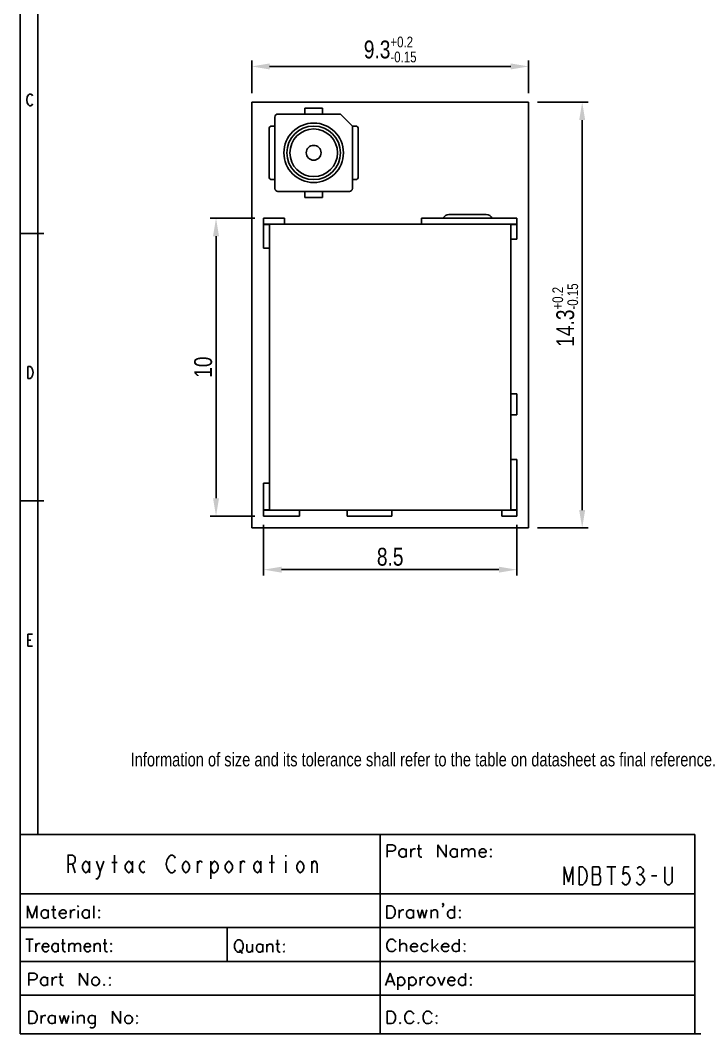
# Model space of a CAD drawing. Header units: millimetres. Extents: x 0 to 189, y 4 to 276.
# Drawn here: x 0 to 113.3, y 3.7 to 173.8 of the extents above; entities that cross this region are included whole.
import ezdxf

# ---------------------------------------------------------------- set-up
doc = ezdxf.new("R2010")
doc.units = ezdxf.units.MM
doc.header["$LTSCALE"] = 19.36
doc.header["$PDMODE"] = 3
doc.header["$PDSIZE"] = 8
doc.layers.get('0').update_dxf_attribs({"linetype": 'CONTINUOUS'})
doc.layers.get('Defpoints').update_dxf_attribs({"linetype": 'CONTINUOUS'})
doc.layers.add('02___PRT_ALL_AXES', color=7, linetype='CONTINUOUS')
doc.styles.get("Standard").update_dxf_attribs({"font": 'txt', "width": 0.8})
doc.dimstyles.new('DIMSTYLE_1', dxfattribs={"dimtxt": 3, "dimasz": 3, "dimexe": 1, "dimexo": 1.5, "dimgap": 0.75, "dimtad": 1, "dimlfac": 0.2, "dimdsep": 46, "dimtxsty": 'Standard', "dimblk": '_FILLED', "dimcen": 0.09, "dimazin": 2, "dimtol": 1, "dimtp": 0.2, "dimtm": 0.15, "dimtfac": 0.6, "dimtofl": 0, "dimtmove": 0, "dimatfit": 3, "dimldrblk": '_FILLED', "dimfxl": 0, "dimtolj": 1, "dimarcsym": 0})
doc.dimstyles.new('DIMSTYLE_2', dxfattribs={"dimtxt": 3, "dimasz": 3, "dimexe": 1, "dimexo": 1.5, "dimgap": 0.65, "dimtad": 1, "dimlfac": 0.2, "dimdsep": 46, "dimtxsty": 'Standard', "dimblk": '_FILLED', "dimcen": 0.09, "dimazin": 2, "dimtp": 0.2, "dimtm": 0.15, "dimtfac": 0.6, "dimtofl": 0, "dimtmove": 0, "dimatfit": 3, "dimldrblk": '_FILLED', "dimfxl": 0, "dimtolj": 1, "dimarcsym": 0})

# ---------------------------------------------------------------- blocks, each defined once
blk = doc.blocks.new('_FILLED')
at = {"color": 0, "linetype": 'ByBlock'}
blk.add_solid([(0, 0), (-1, 0.167), (-1, -0.167)], dxfattribs=at)
blk = doc.blocks.new('*D17')
at = {"color": 0, "lineweight": -2}
for p, q in [((40.88, 89.08), (40.88, 80.58)), ((83.38, 89.08), (83.38, 80.58)), ((43.88, 81.58), (80.38, 81.58))]:
    blk.add_line(p, q, dxfattribs=at)
at = {"layer": 'Defpoints', "color": 0}
for p in [(40.88, 90.58), (83.38, 90.58), (83.38, 81.58)]:
    blk.add_point(p, dxfattribs=at)
at = {"color": 0, "lineweight": -2, "xscale": 3, "yscale": 3, "zscale": 3, "rotation": 180}
blk.add_blockref('_FILLED', (40.88, 81.58), dxfattribs=at)
at = {"color": 0, "lineweight": -2, "xscale": 3, "yscale": 3, "zscale": 3}
blk.add_blockref('_FILLED', (83.38, 81.58), dxfattribs=at)
at = {"color": 0, "insert": (62.13, 83.73), "char_height": 3, "attachment_point": 5}
blk.add_mtext('\\A1;8.5', dxfattribs=at)
blk = doc.blocks.new('*D18')
at = {"color": 0, "lineweight": -2}
for p, q in [((86.88, 160.08), (95.38, 160.08)), ((94.38, 157.08), (94.38, 91.58)), ((86.88, 88.58), (95.38, 88.58))]:
    blk.add_line(p, q, dxfattribs=at)
at = {"layer": 'Defpoints', "color": 0}
for p in [(85.38, 160.08), (85.38, 88.58), (94.38, 88.58)]:
    blk.add_point(p, dxfattribs=at)
at = {"color": 0, "lineweight": -2, "xscale": 3, "yscale": 3, "zscale": 3}
for p, rotation in [((94.38, 160.08), 90), ((94.38, 88.58), 270)]:
    blk.add_blockref('_FILLED', p, dxfattribs=dict(at, rotation=rotation))
at = {"color": 0, "insert": (91.53, 124.33), "char_height": 3, "attachment_point": 5, "rotation": 90}
blk.add_mtext('\\A1;14.3{\\H1.800000;\\S+0.2^ -0.15;}', dxfattribs=at)
blk = doc.blocks.new('*D19')
at = {"color": 0, "lineweight": -2}
for p, q in [((39.38, 140.58), (31.88, 140.58)), ((32.88, 93.58), (32.88, 137.58)), ((39.38, 90.58), (31.88, 90.58))]:
    blk.add_line(p, q, dxfattribs=at)
at = {"layer": 'Defpoints', "color": 0}
for p in [(32.88, 140.58), (40.88, 140.58), (40.88, 90.58)]:
    blk.add_point(p, dxfattribs=at)
at = {"color": 0, "lineweight": -2, "xscale": 3, "yscale": 3, "zscale": 3}
for p, rotation in [((32.88, 140.58), 90), ((32.88, 90.58), 270)]:
    blk.add_blockref('_FILLED', p, dxfattribs=dict(at, rotation=rotation))
at = {"color": 0, "insert": (30.73, 115.58), "char_height": 3, "attachment_point": 5, "rotation": 90}
blk.add_mtext('\\A1;10', dxfattribs=at)
blk = doc.blocks.new('*D20')
at = {"color": 0, "lineweight": -2}
for p, q in [((38.88, 161.58), (38.88, 167.08)), ((85.38, 161.58), (85.38, 167.08)), ((41.88, 166.08), (82.38, 166.08))]:
    blk.add_line(p, q, dxfattribs=at)
at = {"layer": 'Defpoints', "color": 0}
for p in [(85.38, 166.08), (38.88, 160.08), (85.38, 160.08)]:
    blk.add_point(p, dxfattribs=at)
at = {"color": 0, "lineweight": -2, "xscale": 3, "yscale": 3, "zscale": 3, "rotation": 180}
blk.add_blockref('_FILLED', (38.88, 166.08), dxfattribs=at)
at = {"color": 0, "lineweight": -2, "xscale": 3, "yscale": 3, "zscale": 3}
blk.add_blockref('_FILLED', (85.38, 166.08), dxfattribs=at)
at = {"color": 0, "insert": (62.13, 168.93), "char_height": 3, "attachment_point": 5}
blk.add_mtext('\\A1;9.3{\\H1.800000;\\S+0.2^ -0.15;}', dxfattribs=at)

msp = doc.modelspace()

# ---------------------------------------------------------------- linework, layer by layer
at = {"color": 7, "linetype": 'Continuous'}
for p, q in [((0, 275.551), (0, 3.653)), ((2.977, 272.574), (2.977, 37.144)), ((38.881, 160.079), (38.881, 88.579)), ((85.381, 160.079), (38.881, 160.079)), ((85.381, 88.579), (85.381, 160.079)), ((47.781, 158.079), (47.781, 159.079)), ((50.781, 159.079), (47.781, 159.079)), ((50.781, 158.079), (50.781, 159.079)), ((42.781, 157.579), (42.781, 145.579)), ((53.781, 158.079), (43.281, 158.079)), ((55.781, 156.079), (53.781, 158.079)), ((41.781, 155.579), (41.781, 147.579)), ((42.281, 156.079), (42.781, 156.079)), ((55.781, 145.579), (55.781, 156.079)), ((55.781, 156.079), (56.281, 156.079)), ((56.781, 155.579), (56.781, 147.579)), ((42.281, 147.079), (42.781, 147.079)), ((55.781, 147.079), (56.281, 147.079)), ((43.281, 145.079), (55.281, 145.079)), ((47.781, 145.079), (47.781, 144.079)), ((50.781, 145.079), (50.781, 144.079)), ((50.781, 144.079), (47.781, 144.079)), ((40.881, 139.579), (40.881, 140.579)), ((40.881, 140.579), (44.381, 140.579)), ((40.881, 139.579), (83.381, 139.579)), ((41.881, 91.579), (41.881, 139.579)), ((44.381, 140.579), (44.381, 139.579)), ((67.381, 139.579), (67.381, 140.579)), ((67.381, 140.579), (83.381, 140.579)), ((78.256, 141.204), (72.006, 141.204)), ((82.381, 91.579), (82.381, 139.579)), ((83.381, 140.579), (83.381, 139.579)), ((3.977, 138.012), (0, 138.012)), ((40.881, 135.579), (40.881, 139.529)), ((40.881, 139.529), (41.881, 139.529)), ((82.381, 139.529), (83.381, 139.529)), ((83.381, 139.529), (83.381, 137.079)), ((83.381, 137.079), (82.381, 137.079)), ((41.881, 135.579), (40.881, 135.579)), ((82.381, 111.079), (83.381, 111.079)), ((83.381, 111.079), (83.381, 107.579)), ((83.381, 107.579), (82.381, 107.579)), ((82.381, 100.079), (83.381, 100.079)), ((83.381, 100.079), (83.381, 91.629)), ((40.881, 96.079), (41.881, 96.079)), ((40.881, 91.629), (40.881, 96.079)), ((3.977, 93.158), (0, 93.158)), ((41.881, 91.629), (40.881, 91.629)), ((40.881, 91.579), (83.381, 91.579)), ((40.881, 90.579), (40.881, 91.579)), ((46.881, 90.579), (40.881, 90.579)), ((46.881, 91.579), (46.881, 90.579)), ((54.881, 90.579), (54.881, 91.579)), ((62.381, 90.579), (54.881, 90.579)), ((62.381, 91.579), (62.381, 90.579)), ((80.881, 90.579), (80.881, 91.579)), ((83.381, 90.579), (80.881, 90.579)), ((83.381, 91.629), (82.381, 91.629)), ((83.381, 91.579), (83.381, 90.579)), ((38.881, 88.579), (85.381, 88.579)), ((1.279, 69.737), (1.774, 69.737)), ((113.282, 37.133), (0.002, 37.133)), ((0.002, 3.653), (0.002, 37.133)), ((60.462, 3.653), (60.462, 37.133)), ((113.282, 3.653), (113.282, 37.133)), ((61.633, 35.388), (62.523, 35.388)), ((61.633, 35.388), (61.633, 33.311)), ((62.523, 34.298), (61.633, 34.298)), ((62.523, 35.388), (62.819, 35.288)), ((62.819, 34.398), (62.523, 34.298)), ((62.819, 35.288), (62.916, 35.189)), ((62.916, 34.497), (62.819, 34.398)), ((62.916, 35.189), (63.016, 34.992)), ((63.016, 34.694), (62.916, 34.497)), ((63.016, 34.992), (63.016, 34.694)), ((63.707, 34.398), (63.61, 34.102)), ((63.61, 34.102), (63.61, 33.903)), ((63.906, 34.597), (63.707, 34.398)), ((64.102, 34.694), (63.906, 34.597)), ((64.401, 34.694), (64.102, 34.694)), ((64.597, 34.597), (64.401, 34.694)), ((64.796, 34.398), (64.597, 34.597)), ((64.796, 34.694), (64.796, 33.311)), ((65.587, 34.694), (65.587, 33.311)), ((65.587, 34.102), (65.684, 34.398)), ((65.684, 34.398), (65.883, 34.597)), ((65.883, 34.597), (66.079, 34.694)), ((66.079, 34.694), (66.375, 34.694)), ((66.673, 34.694), (67.365, 34.694)), ((66.969, 35.388), (66.969, 33.707)), ((70.132, 35.388), (71.515, 33.311)), ((70.132, 35.388), (70.132, 33.311)), ((71.515, 33.311), (71.515, 35.388)), ((72.305, 34.398), (72.206, 34.102)), ((72.206, 34.102), (72.206, 33.903)), ((72.502, 34.597), (72.305, 34.398)), ((72.701, 34.694), (72.502, 34.597)), ((72.997, 34.694), (72.701, 34.694)), ((73.196, 34.597), (72.997, 34.694)), ((73.392, 34.398), (73.196, 34.597)), ((73.392, 34.694), (73.392, 33.311)), ((74.183, 34.694), (74.183, 33.311)), ((74.183, 34.298), (74.479, 34.597)), ((74.479, 34.597), (74.678, 34.694)), ((74.678, 34.694), (74.974, 34.694)), ((74.974, 34.694), (75.17, 34.597)), ((75.17, 34.597), (75.269, 34.298)), ((75.269, 34.298), (75.565, 34.597)), ((75.269, 34.298), (75.269, 33.311)), ((75.565, 34.597), (75.764, 34.694)), ((75.764, 34.694), (76.06, 34.694)), ((76.06, 34.694), (76.259, 34.597)), ((76.259, 34.597), (76.356, 34.298)), ((76.356, 34.298), (76.356, 33.311)), ((77.147, 34.398), (77.05, 34.102)), ((77.05, 34.102), (78.233, 34.102)), ((77.05, 34.102), (77.05, 33.903)), ((77.346, 34.597), (77.147, 34.398)), ((77.542, 34.694), (77.346, 34.597)), ((77.838, 34.694), (77.542, 34.694)), ((78.037, 34.597), (77.838, 34.694)), ((78.136, 34.497), (78.037, 34.597)), ((78.233, 34.298), (78.136, 34.497)), ((78.233, 34.102), (78.233, 34.298)), ((79.024, 34.694), (78.927, 34.597)), ((78.927, 34.597), (79.024, 34.497)), ((79.124, 34.597), (79.024, 34.694)), ((79.024, 34.497), (79.124, 34.597)), ((11.632, 32.648), (11.632, 30.648)), ((13.432, 30.898), (14.032, 32.648)), ((15.382, 32.398), (16.282, 32.398)), ((15.832, 30.648), (15.832, 33.648)), ((18.832, 32.648), (18.832, 30.648)), ((29.782, 30.648), (29.782, 32.648)), ((32.032, 32.648), (32.032, 29.648)), ((36.982, 30.648), (36.982, 32.648)), ((40.432, 32.648), (40.432, 30.648)), ((41.782, 32.398), (42.682, 32.398)), ((42.232, 30.648), (42.232, 33.648)), ((44.632, 33.648), (44.632, 33.398)), ((44.632, 32.648), (44.632, 30.648)), ((48.982, 30.648), (48.982, 32.648)), ((63.61, 33.903), (63.707, 33.607)), ((63.707, 33.607), (63.906, 33.411)), ((63.906, 33.411), (64.102, 33.311)), ((64.102, 33.311), (64.401, 33.311)), ((64.401, 33.311), (64.597, 33.411)), ((64.597, 33.411), (64.796, 33.607)), ((66.969, 33.707), (67.069, 33.411)), ((67.069, 33.411), (67.265, 33.311)), ((67.265, 33.311), (67.464, 33.311)), ((72.206, 33.903), (72.305, 33.607)), ((72.305, 33.607), (72.502, 33.411)), ((72.502, 33.411), (72.701, 33.311)), ((72.701, 33.311), (72.997, 33.311)), ((72.997, 33.311), (73.196, 33.411)), ((73.196, 33.411), (73.392, 33.607)), ((77.05, 33.903), (77.147, 33.607)), ((77.147, 33.607), (77.346, 33.411)), ((77.346, 33.411), (77.542, 33.311)), ((77.542, 33.311), (77.838, 33.311)), ((77.838, 33.311), (78.037, 33.411)), ((78.037, 33.411), (78.233, 33.607)), ((79.024, 33.508), (78.927, 33.411)), ((78.927, 33.411), (79.024, 33.311)), ((79.124, 33.411), (79.024, 33.508)), ((79.024, 33.311), (79.124, 33.411)), ((8.782, 32.148), (9.232, 30.648)), ((98.532, 31.663), (100.032, 31.663)), ((99.282, 31.663), (99.282, 28.663)), ((96.132, 30.413), (97.182, 30.413)), ((103.932, 30.413), (104.232, 30.413)), ((106.032, 30.163), (106.932, 30.163)), ((113.282, 27.163), (0.002, 27.163)), ((70.875, 25.439), (70.971, 25.538)), ((70.971, 25.538), (71.071, 25.439)), ((1.209, 25.147), (2.001, 23.066)), ((1.209, 25.147), (1.209, 23.066)), ((2.001, 23.066), (2.793, 25.147)), ((2.793, 25.147), (2.793, 23.066)), ((3.585, 24.153), (3.485, 23.858)), ((3.485, 23.858), (3.485, 23.663)), ((3.78, 24.354), (3.585, 24.153)), ((3.981, 24.455), (3.78, 24.354)), ((4.277, 24.455), (3.981, 24.455)), ((4.472, 24.354), (4.277, 24.455)), ((4.673, 24.153), (4.472, 24.354)), ((4.673, 24.455), (4.673, 23.066)), ((5.264, 24.455), (5.955, 24.455)), ((5.559, 25.147), (5.559, 23.462)), ((6.647, 24.153), (6.546, 23.858)), ((6.546, 23.858), (7.734, 23.858)), ((6.546, 23.858), (6.546, 23.663)), ((6.842, 24.354), (6.647, 24.153)), ((7.043, 24.455), (6.842, 24.354)), ((7.338, 24.455), (7.043, 24.455)), ((7.533, 24.354), (7.338, 24.455)), ((7.634, 24.254), (7.533, 24.354)), ((7.734, 24.059), (7.634, 24.254)), ((7.734, 23.858), (7.734, 24.059)), ((8.426, 24.455), (8.426, 23.066)), ((8.426, 23.858), (8.526, 24.153)), ((8.526, 24.153), (8.721, 24.354)), ((8.721, 24.354), (8.923, 24.455)), ((8.923, 24.455), (9.218, 24.455)), ((9.708, 25.147), (9.614, 25.046)), ((9.614, 25.046), (9.708, 24.945)), ((9.809, 25.046), (9.708, 25.147)), ((9.708, 24.945), (9.809, 25.046)), ((9.708, 24.354), (9.708, 23.066)), ((10.5, 24.153), (10.4, 23.858)), ((10.4, 23.858), (10.4, 23.663)), ((10.695, 24.354), (10.5, 24.153)), ((10.897, 24.455), (10.695, 24.354)), ((11.192, 24.455), (10.897, 24.455)), ((11.387, 24.354), (11.192, 24.455)), ((11.588, 24.153), (11.387, 24.354)), ((11.588, 24.455), (11.588, 23.066)), ((12.38, 25.147), (12.38, 23.066)), ((13.267, 24.455), (13.166, 24.354)), ((13.166, 24.354), (13.267, 24.254)), ((13.367, 24.354), (13.267, 24.455)), ((13.267, 24.254), (13.367, 24.354)), ((61.585, 25.143), (62.276, 25.143)), ((61.585, 25.143), (61.585, 23.067)), ((62.276, 25.143), (62.572, 25.043)), ((62.572, 25.043), (62.771, 24.847)), ((62.771, 24.847), (62.87, 24.648)), ((62.87, 24.648), (62.967, 24.352)), ((62.967, 23.857), (62.87, 23.561)), ((62.967, 24.352), (62.967, 23.857)), ((63.658, 24.452), (63.658, 23.067)), ((63.658, 23.857), (63.758, 24.153)), ((63.758, 24.153), (63.957, 24.352)), ((63.957, 24.352), (64.153, 24.452)), ((64.153, 24.452), (64.449, 24.452)), ((64.944, 24.153), (64.844, 23.857)), ((64.844, 23.857), (64.844, 23.661)), ((65.143, 24.352), (64.944, 24.153)), ((65.339, 24.452), (65.143, 24.352)), ((65.635, 24.452), (65.339, 24.452)), ((65.834, 24.352), (65.635, 24.452)), ((66.031, 24.153), (65.834, 24.352)), ((66.031, 24.452), (66.031, 23.067)), ((66.722, 24.452), (67.117, 23.067)), ((67.117, 23.067), (67.513, 24.452)), ((67.513, 24.452), (67.908, 23.067)), ((67.908, 23.067), (68.303, 24.452)), ((68.997, 24.452), (68.997, 23.067)), ((68.997, 24.056), (69.293, 24.352)), ((69.293, 24.352), (69.489, 24.452)), ((69.489, 24.452), (69.785, 24.452)), ((69.785, 24.452), (69.984, 24.352)), ((69.984, 24.352), (70.084, 24.056)), ((70.084, 24.056), (70.084, 23.067)), ((70.971, 25.342), (70.875, 25.439)), ((70.971, 25.043), (70.875, 24.944)), ((71.071, 25.439), (70.971, 25.342)), ((71.071, 25.242), (70.971, 25.043)), ((71.071, 25.439), (71.071, 25.242)), ((71.862, 24.153), (71.762, 23.857)), ((71.762, 23.857), (71.762, 23.661)), ((72.061, 24.352), (71.862, 24.153)), ((72.257, 24.452), (72.061, 24.352)), ((72.553, 24.452), (72.257, 24.452)), ((72.752, 24.352), (72.553, 24.452)), ((72.948, 24.153), (72.752, 24.352)), ((72.948, 25.143), (72.948, 23.067)), ((73.838, 24.452), (73.739, 24.352)), ((73.739, 24.352), (73.838, 24.253)), ((73.938, 24.352), (73.838, 24.452)), ((73.838, 24.253), (73.938, 24.352)), ((3.485, 23.663), (3.585, 23.367)), ((3.585, 23.367), (3.78, 23.166)), ((3.78, 23.166), (3.981, 23.066)), ((3.981, 23.066), (4.277, 23.066)), ((4.277, 23.066), (4.472, 23.166)), ((4.472, 23.166), (4.673, 23.367)), ((5.559, 23.462), (5.66, 23.166)), ((5.66, 23.166), (5.855, 23.066)), ((5.855, 23.066), (6.056, 23.066)), ((6.546, 23.663), (6.647, 23.367)), ((6.647, 23.367), (6.842, 23.166)), ((6.842, 23.166), (7.043, 23.066)), ((7.043, 23.066), (7.338, 23.066)), ((7.338, 23.066), (7.533, 23.166)), ((7.533, 23.166), (7.734, 23.367)), ((10.4, 23.663), (10.5, 23.367)), ((10.5, 23.367), (10.695, 23.166)), ((10.695, 23.166), (10.897, 23.066)), ((10.897, 23.066), (11.192, 23.066)), ((11.192, 23.066), (11.387, 23.166)), ((11.387, 23.166), (11.588, 23.367)), ((13.267, 23.267), (13.166, 23.166)), ((13.166, 23.166), (13.267, 23.066)), ((13.367, 23.166), (13.267, 23.267)), ((13.267, 23.066), (13.367, 23.166)), ((62.276, 23.067), (61.585, 23.067)), ((62.572, 23.166), (62.276, 23.067)), ((62.771, 23.362), (62.572, 23.166)), ((62.87, 23.561), (62.771, 23.362)), ((64.844, 23.661), (64.944, 23.362)), ((64.944, 23.362), (65.143, 23.166)), ((65.143, 23.166), (65.339, 23.067)), ((65.339, 23.067), (65.635, 23.067)), ((65.635, 23.067), (65.834, 23.166)), ((65.834, 23.166), (66.031, 23.362)), ((71.762, 23.661), (71.862, 23.362)), ((71.862, 23.362), (72.061, 23.166)), ((72.061, 23.166), (72.257, 23.067)), ((72.257, 23.067), (72.553, 23.067)), ((72.553, 23.067), (72.752, 23.166)), ((72.752, 23.166), (72.948, 23.362)), ((73.838, 23.266), (73.739, 23.166)), ((73.739, 23.166), (73.838, 23.067)), ((73.938, 23.166), (73.838, 23.266)), ((73.838, 23.067), (73.938, 23.166)), ((113.282, 21.483), (0.002, 21.483)), ((34.732, 15.803), (34.732, 21.483)), ((113.282, 21.491), (69.463, 21.491)), ((0.945, 19.514), (2.19, 19.514)), ((1.568, 19.514), (1.568, 17.433)), ((2.637, 18.822), (2.637, 17.433)), ((2.725, 18.521), (2.907, 18.722)), ((2.907, 18.722), (3.083, 18.822)), ((3.083, 18.822), (3.347, 18.822)), ((3.969, 18.722), (3.793, 18.521)), ((4.152, 18.822), (3.969, 18.722)), ((4.416, 18.822), (4.152, 18.822)), ((4.592, 18.722), (4.416, 18.822)), ((4.686, 18.621), (4.592, 18.722)), ((5.572, 18.722), (5.396, 18.521)), ((5.748, 18.822), (5.572, 18.722)), ((6.019, 18.822), (5.748, 18.822)), ((6.195, 18.722), (6.019, 18.822)), ((6.371, 18.521), (6.195, 18.722)), ((6.371, 18.822), (6.371, 17.433)), ((6.905, 18.822), (7.527, 18.822)), ((7.175, 19.514), (7.175, 17.829)), ((8.15, 18.822), (8.15, 17.433)), ((8.15, 18.426), (8.42, 18.722)), ((8.42, 18.722), (8.596, 18.822)), ((8.596, 18.822), (8.86, 18.822)), ((8.86, 18.822), (9.043, 18.722)), ((9.043, 18.722), (9.131, 18.426)), ((9.131, 18.426), (9.395, 18.722)), ((9.395, 18.722), (9.577, 18.822)), ((9.577, 18.822), (9.841, 18.822)), ((9.841, 18.822), (10.017, 18.722)), ((10.017, 18.722), (10.111, 18.426)), ((10.998, 18.722), (10.822, 18.521)), ((11.174, 18.822), (10.998, 18.722)), ((11.444, 18.822), (11.174, 18.822)), ((11.62, 18.722), (11.444, 18.822)), ((11.708, 18.621), (11.62, 18.722)), ((12.418, 18.822), (12.418, 17.433)), ((12.418, 18.426), (12.689, 18.722)), ((12.689, 18.722), (12.865, 18.822)), ((12.865, 18.822), (13.135, 18.822)), ((13.135, 18.822), (13.311, 18.722)), ((13.311, 18.722), (13.399, 18.426)), ((13.933, 18.822), (14.556, 18.822)), ((14.197, 19.514), (14.197, 17.829)), ((15.266, 18.822), (15.178, 18.722)), ((15.178, 18.722), (15.266, 18.621)), ((15.354, 18.722), (15.266, 18.822)), ((15.266, 18.621), (15.354, 18.722)), ((36.093, 18.919), (36.004, 18.623)), ((36.182, 19.116), (36.093, 18.919)), ((36.359, 19.315), (36.182, 19.116)), ((36.539, 19.414), (36.359, 19.315)), ((36.894, 19.414), (36.539, 19.414)), ((37.072, 19.315), (36.894, 19.414)), ((37.249, 19.116), (37.072, 19.315)), ((37.338, 18.919), (37.249, 19.116)), ((37.427, 18.623), (37.338, 18.919)), ((38.051, 18.72), (38.051, 17.733)), ((39.027, 18.72), (39.027, 17.338)), ((40.095, 18.72), (39.917, 18.623)), ((40.361, 18.72), (40.095, 18.72)), ((40.541, 18.623), (40.361, 18.72)), ((40.719, 18.72), (40.719, 17.338)), ((41.429, 18.72), (41.429, 17.338)), ((41.695, 18.623), (41.875, 18.72)), ((41.875, 18.72), (42.142, 18.72)), ((42.142, 18.72), (42.319, 18.623)), ((42.94, 18.72), (43.564, 18.72)), ((43.209, 19.414), (43.209, 17.733)), ((44.274, 18.72), (44.186, 18.623)), ((44.363, 18.623), (44.274, 18.72)), ((61.682, 19.016), (61.585, 18.72)), ((61.585, 18.72), (61.585, 18.225)), ((61.781, 19.215), (61.682, 19.016)), ((61.98, 19.411), (61.781, 19.215)), ((62.176, 19.511), (61.98, 19.411)), ((62.572, 19.511), (62.176, 19.511)), ((62.768, 19.411), (62.572, 19.511)), ((62.967, 19.215), (62.768, 19.411)), ((63.067, 19.016), (62.967, 19.215)), ((63.758, 19.511), (63.758, 17.435)), ((63.758, 18.422), (64.054, 18.72)), ((64.054, 18.72), (64.253, 18.817)), ((64.253, 18.817), (64.549, 18.817)), ((64.549, 18.817), (64.745, 18.72)), ((64.745, 18.72), (64.844, 18.422)), ((65.832, 18.72), (65.635, 18.521)), ((66.031, 18.817), (65.832, 18.72)), ((66.326, 18.817), (66.031, 18.817)), ((66.525, 18.72), (66.326, 18.817)), ((66.622, 18.621), (66.525, 18.72)), ((67.612, 18.72), (67.413, 18.521)), ((67.808, 18.817), (67.612, 18.72)), ((68.104, 18.817), (67.808, 18.817)), ((68.303, 18.72), (68.104, 18.817)), ((68.5, 18.521), (68.303, 18.72)), ((69.194, 19.511), (69.194, 17.435)), ((70.181, 18.817), (69.194, 17.83)), ((71.071, 18.72), (70.872, 18.521)), ((71.267, 18.817), (71.071, 18.72)), ((71.563, 18.817), (71.267, 18.817)), ((71.762, 18.72), (71.563, 18.817)), ((71.862, 18.621), (71.762, 18.72)), ((72.849, 18.72), (72.652, 18.521)), ((73.048, 18.817), (72.849, 18.72)), ((73.344, 18.817), (73.048, 18.817)), ((73.54, 18.72), (73.344, 18.817)), ((73.739, 18.521), (73.54, 18.72)), ((73.739, 19.511), (73.739, 17.435)), ((74.627, 18.817), (74.53, 18.72)), ((74.53, 18.72), (74.627, 18.621)), ((74.726, 18.72), (74.627, 18.817)), ((74.627, 18.621), (74.726, 18.72)), ((2.637, 18.225), (2.725, 18.521)), ((3.793, 18.521), (3.705, 18.225)), ((3.705, 18.225), (4.774, 18.225)), ((3.705, 18.225), (3.705, 18.03)), ((3.705, 18.03), (3.793, 17.735)), ((3.793, 17.735), (3.969, 17.534)), ((3.969, 17.534), (4.152, 17.433)), ((4.152, 17.433), (4.416, 17.433)), ((4.416, 17.433), (4.592, 17.534)), ((4.592, 17.534), (4.774, 17.735)), ((4.774, 18.426), (4.686, 18.621)), ((4.774, 18.225), (4.774, 18.426)), ((5.396, 18.521), (5.308, 18.225)), ((5.308, 18.225), (5.308, 18.03)), ((5.308, 18.03), (5.396, 17.735)), ((5.396, 17.735), (5.572, 17.534)), ((5.572, 17.534), (5.748, 17.433)), ((5.748, 17.433), (6.019, 17.433)), ((6.019, 17.433), (6.195, 17.534)), ((6.195, 17.534), (6.371, 17.735)), ((7.175, 17.829), (7.263, 17.534)), ((7.263, 17.534), (7.439, 17.433)), ((7.439, 17.433), (7.615, 17.433)), ((9.131, 18.426), (9.131, 17.433)), ((10.111, 18.426), (10.111, 17.433)), ((10.822, 18.521), (10.734, 18.225)), ((10.734, 18.225), (11.796, 18.225)), ((10.734, 18.225), (10.734, 18.03)), ((10.734, 18.03), (10.822, 17.735)), ((10.822, 17.735), (10.998, 17.534)), ((10.998, 17.534), (11.174, 17.433)), ((11.174, 17.433), (11.444, 17.433)), ((11.444, 17.433), (11.62, 17.534)), ((11.62, 17.534), (11.796, 17.735)), ((11.796, 18.426), (11.708, 18.621)), ((11.796, 18.225), (11.796, 18.426)), ((13.399, 18.426), (13.399, 17.433)), ((14.197, 17.829), (14.286, 17.534)), ((14.286, 17.534), (14.468, 17.433)), ((14.468, 17.433), (14.644, 17.433)), ((15.266, 17.634), (15.178, 17.534)), ((15.178, 17.534), (15.266, 17.433)), ((15.354, 17.534), (15.266, 17.634)), ((15.266, 17.433), (15.354, 17.534)), ((36.004, 18.623), (36.004, 18.128)), ((36.004, 18.128), (36.093, 17.83)), ((36.093, 17.83), (36.182, 17.634)), ((36.182, 17.634), (36.359, 17.435)), ((36.359, 17.435), (36.539, 17.338)), ((36.539, 17.338), (36.894, 17.338)), ((36.805, 17.733), (37.338, 17.139)), ((36.894, 17.338), (37.072, 17.435)), ((37.072, 17.435), (37.249, 17.634)), ((37.249, 17.634), (37.338, 17.83)), ((37.338, 17.83), (37.427, 18.128)), ((37.427, 18.128), (37.427, 18.623)), ((38.051, 17.733), (38.14, 17.435)), ((38.14, 17.435), (38.317, 17.338)), ((38.317, 17.338), (38.583, 17.338)), ((38.583, 17.338), (38.761, 17.435)), ((38.761, 17.435), (39.027, 17.733)), ((39.74, 18.424), (39.651, 18.128)), ((39.651, 18.128), (39.651, 17.929)), ((39.651, 17.929), (39.74, 17.634)), ((39.917, 18.623), (39.74, 18.424)), ((39.74, 17.634), (39.917, 17.435)), ((39.917, 17.435), (40.095, 17.338)), ((40.095, 17.338), (40.361, 17.338)), ((40.361, 17.338), (40.541, 17.435)), ((40.719, 18.424), (40.541, 18.623)), ((40.541, 17.435), (40.719, 17.634)), ((41.429, 18.325), (41.695, 18.623)), ((42.319, 18.623), (42.408, 18.325)), ((42.408, 18.325), (42.408, 17.338)), ((43.209, 17.733), (43.298, 17.435)), ((43.298, 17.435), (43.476, 17.338)), ((43.476, 17.338), (43.653, 17.338)), ((44.186, 18.623), (44.274, 18.524)), ((44.274, 17.534), (44.186, 17.435)), ((44.186, 17.435), (44.274, 17.338)), ((44.274, 18.524), (44.363, 18.623)), ((44.363, 17.435), (44.274, 17.534)), ((44.274, 17.338), (44.363, 17.435)), ((61.585, 18.225), (61.682, 17.929)), ((61.682, 17.929), (61.781, 17.73)), ((61.781, 17.73), (61.98, 17.534)), ((61.98, 17.534), (62.176, 17.435)), ((62.176, 17.435), (62.572, 17.435)), ((62.572, 17.435), (62.768, 17.534)), ((62.768, 17.534), (62.967, 17.73)), ((62.967, 17.73), (63.067, 17.929)), ((64.844, 18.422), (64.844, 17.435)), ((65.635, 18.521), (65.536, 18.225)), ((65.536, 18.225), (66.722, 18.225)), ((65.536, 18.225), (65.536, 18.026)), ((65.536, 18.026), (65.635, 17.73)), ((65.635, 17.73), (65.832, 17.534)), ((65.832, 17.534), (66.031, 17.435)), ((66.031, 17.435), (66.326, 17.435)), ((66.326, 17.435), (66.525, 17.534)), ((66.525, 17.534), (66.722, 17.73)), ((66.722, 18.422), (66.622, 18.621)), ((66.722, 18.225), (66.722, 18.422)), ((67.413, 18.521), (67.316, 18.225)), ((67.316, 18.225), (67.316, 18.026)), ((67.316, 18.026), (67.413, 17.73)), ((67.413, 17.73), (67.612, 17.534)), ((67.612, 17.534), (67.808, 17.435)), ((67.808, 17.435), (68.104, 17.435)), ((68.104, 17.435), (68.303, 17.534)), ((68.303, 17.534), (68.5, 17.73)), ((69.589, 18.225), (70.28, 17.435)), ((70.872, 18.521), (70.775, 18.225)), ((70.775, 18.225), (71.958, 18.225)), ((70.775, 18.225), (70.775, 18.026)), ((70.775, 18.026), (70.872, 17.73)), ((70.872, 17.73), (71.071, 17.534)), ((71.071, 17.534), (71.267, 17.435)), ((71.267, 17.435), (71.563, 17.435)), ((71.563, 17.435), (71.762, 17.534)), ((71.762, 17.534), (71.958, 17.73)), ((71.958, 18.422), (71.862, 18.621)), ((71.958, 18.225), (71.958, 18.422)), ((72.652, 18.521), (72.553, 18.225)), ((72.553, 18.225), (72.553, 18.026)), ((72.553, 18.026), (72.652, 17.73)), ((72.652, 17.73), (72.849, 17.534)), ((72.849, 17.534), (73.048, 17.435)), ((73.048, 17.435), (73.344, 17.435)), ((73.344, 17.435), (73.54, 17.534)), ((73.54, 17.534), (73.739, 17.73)), ((74.627, 17.631), (74.53, 17.534)), ((74.53, 17.534), (74.627, 17.435)), ((74.726, 17.534), (74.627, 17.631)), ((74.627, 17.435), (74.726, 17.534)), ((113.282, 15.803), (0.002, 15.803)), ((1.436, 13.818), (2.322, 13.818)), ((1.436, 13.818), (1.436, 11.744)), ((2.322, 13.818), (2.618, 13.724)), ((2.618, 13.724), (2.718, 13.623)), ((2.718, 13.623), (2.819, 13.428)), ((6.767, 13.818), (6.767, 12.14)), ((9.929, 13.818), (11.312, 11.744)), ((9.929, 13.818), (9.929, 11.744)), ((11.312, 11.744), (11.312, 13.818)), ((62.128, 13.82), (61.337, 11.743)), ((62.128, 13.82), (62.916, 11.743)), ((74.774, 13.82), (74.774, 11.743)), ((2.322, 12.731), (1.436, 12.731)), ((2.618, 12.831), (2.322, 12.731)), ((2.718, 12.932), (2.618, 12.831)), ((2.819, 13.127), (2.718, 12.932)), ((2.819, 13.428), (2.819, 13.127)), ((3.51, 12.831), (3.41, 12.536)), ((3.41, 12.536), (3.41, 12.341)), ((3.41, 12.341), (3.51, 12.039)), ((3.705, 13.032), (3.51, 12.831)), ((3.51, 12.039), (3.705, 11.844)), ((3.906, 13.127), (3.705, 13.032)), ((4.202, 13.127), (3.906, 13.127)), ((4.397, 13.032), (4.202, 13.127)), ((4.598, 12.831), (4.397, 13.032)), ((4.397, 11.844), (4.598, 12.039)), ((4.598, 13.127), (4.598, 11.744)), ((5.384, 13.127), (5.384, 11.744)), ((5.384, 12.536), (5.484, 12.831)), ((5.484, 12.831), (5.679, 13.032)), ((5.679, 13.032), (5.88, 13.127)), ((5.88, 13.127), (6.176, 13.127)), ((6.471, 13.127), (7.163, 13.127)), ((6.767, 12.14), (6.867, 11.844)), ((12.104, 12.831), (12.01, 12.536)), ((12.01, 12.536), (12.01, 12.341)), ((12.01, 12.341), (12.104, 12.039)), ((12.305, 13.032), (12.104, 12.831)), ((12.104, 12.039), (12.305, 11.844)), ((12.5, 13.127), (12.305, 13.032)), ((12.796, 13.127), (12.5, 13.127)), ((12.997, 13.032), (12.796, 13.127)), ((13.192, 12.831), (12.997, 13.032)), ((12.997, 11.844), (13.192, 12.039)), ((13.292, 12.536), (13.192, 12.831)), ((13.192, 12.039), (13.292, 12.341)), ((13.292, 12.341), (13.292, 12.536)), ((14.084, 11.945), (13.984, 11.844)), ((14.179, 11.844), (14.084, 11.945)), ((15.071, 13.127), (14.971, 13.032)), ((14.971, 13.032), (15.071, 12.932)), ((15.071, 11.945), (14.971, 11.844)), ((15.172, 13.032), (15.071, 13.127)), ((15.071, 12.932), (15.172, 13.032)), ((15.172, 11.844), (15.071, 11.945)), ((61.633, 12.435), (62.62, 12.435)), ((63.411, 13.129), (63.411, 11.052)), ((63.411, 12.83), (63.61, 13.029)), ((63.61, 11.843), (63.411, 12.039)), ((63.61, 13.029), (63.806, 13.129)), ((63.806, 13.129), (64.102, 13.129)), ((64.102, 13.129), (64.301, 13.029)), ((64.301, 13.029), (64.498, 12.83)), ((64.498, 12.039), (64.301, 11.843)), ((64.498, 12.83), (64.597, 12.534)), ((64.597, 12.338), (64.498, 12.039)), ((64.597, 12.534), (64.597, 12.338)), ((65.288, 13.129), (65.288, 11.052)), ((65.288, 12.83), (65.487, 13.029)), ((65.487, 11.843), (65.288, 12.039)), ((65.487, 13.029), (65.684, 13.129)), ((65.684, 13.129), (65.98, 13.129)), ((65.98, 13.129), (66.179, 13.029)), ((66.179, 13.029), (66.375, 12.83)), ((66.375, 12.039), (66.179, 11.843)), ((66.375, 12.83), (66.474, 12.534)), ((66.474, 12.338), (66.375, 12.039)), ((66.474, 12.534), (66.474, 12.338)), ((67.166, 13.129), (67.166, 11.743)), ((67.166, 12.534), (67.265, 12.83)), ((67.265, 12.83), (67.464, 13.029)), ((67.464, 13.029), (67.661, 13.129)), ((67.661, 13.129), (67.956, 13.129)), ((68.451, 12.83), (68.352, 12.534)), ((68.352, 12.534), (68.352, 12.338)), ((68.352, 12.338), (68.451, 12.039)), ((68.65, 13.029), (68.451, 12.83)), ((68.451, 12.039), (68.65, 11.843)), ((68.847, 13.129), (68.65, 13.029)), ((69.142, 13.129), (68.847, 13.129)), ((69.341, 13.029), (69.142, 13.129)), ((69.538, 12.83), (69.341, 13.029)), ((69.341, 11.843), (69.538, 12.039)), ((69.637, 12.534), (69.538, 12.83)), ((69.538, 12.039), (69.637, 12.338)), ((69.637, 12.338), (69.637, 12.534)), ((70.132, 13.129), (70.724, 11.743)), ((70.724, 11.743), (71.318, 13.129)), ((71.91, 12.83), (71.811, 12.534)), ((71.811, 12.534), (72.997, 12.534)), ((71.811, 12.534), (71.811, 12.338)), ((71.811, 12.338), (71.91, 12.039)), ((72.106, 13.029), (71.91, 12.83)), ((71.91, 12.039), (72.106, 11.843)), ((72.305, 13.129), (72.106, 13.029)), ((72.601, 13.129), (72.305, 13.129)), ((72.8, 13.029), (72.601, 13.129)), ((72.897, 12.93), (72.8, 13.029)), ((72.8, 11.843), (72.997, 12.039)), ((72.997, 12.733), (72.897, 12.93)), ((72.997, 12.534), (72.997, 12.733)), ((73.688, 12.83), (73.591, 12.534)), ((73.591, 12.534), (73.591, 12.338)), ((73.591, 12.338), (73.688, 12.039)), ((73.887, 13.029), (73.688, 12.83)), ((73.688, 12.039), (73.887, 11.843)), ((74.083, 13.129), (73.887, 13.029)), ((74.382, 13.129), (74.083, 13.129)), ((74.578, 13.029), (74.382, 13.129)), ((74.774, 12.83), (74.578, 13.029)), ((74.578, 11.843), (74.774, 12.039)), ((75.665, 13.129), (75.565, 13.029)), ((75.565, 13.029), (75.665, 12.93)), ((75.665, 11.942), (75.565, 11.843)), ((75.764, 13.029), (75.665, 13.129)), ((75.665, 12.93), (75.764, 13.029)), ((75.764, 11.843), (75.665, 11.942)), ((3.705, 11.844), (3.906, 11.744)), ((3.906, 11.744), (4.202, 11.744)), ((4.202, 11.744), (4.397, 11.844)), ((6.867, 11.844), (7.069, 11.744)), ((7.069, 11.744), (7.263, 11.744)), ((12.305, 11.844), (12.5, 11.744)), ((12.5, 11.744), (12.796, 11.744)), ((12.796, 11.744), (12.997, 11.844)), ((13.984, 11.844), (14.084, 11.744)), ((14.084, 11.744), (14.179, 11.844)), ((14.971, 11.844), (15.071, 11.744)), ((15.071, 11.744), (15.172, 11.844)), ((63.806, 11.743), (63.61, 11.843)), ((64.102, 11.743), (63.806, 11.743)), ((64.301, 11.843), (64.102, 11.743)), ((65.684, 11.743), (65.487, 11.843)), ((65.98, 11.743), (65.684, 11.743)), ((66.179, 11.843), (65.98, 11.743)), ((68.65, 11.843), (68.847, 11.743)), ((68.847, 11.743), (69.142, 11.743)), ((69.142, 11.743), (69.341, 11.843)), ((72.106, 11.843), (72.305, 11.743)), ((72.305, 11.743), (72.601, 11.743)), ((72.601, 11.743), (72.8, 11.843)), ((73.887, 11.843), (74.083, 11.743)), ((74.083, 11.743), (74.382, 11.743)), ((74.382, 11.743), (74.578, 11.843)), ((75.565, 11.843), (75.665, 11.743)), ((75.665, 11.743), (75.764, 11.843)), ((113.282, 10.123), (0.002, 10.123)), ((1.436, 7.425), (2.127, 7.425)), ((1.436, 7.425), (1.436, 5.35)), ((2.127, 7.425), (2.423, 7.324)), ((2.423, 7.324), (2.618, 7.129)), ((2.618, 7.129), (2.718, 6.934)), ((2.718, 6.934), (2.819, 6.633)), ((8.841, 7.425), (8.747, 7.324)), ((8.747, 7.324), (8.841, 7.23)), ((8.942, 7.324), (8.841, 7.425)), ((8.841, 7.23), (8.942, 7.324)), ((15.467, 7.425), (16.85, 5.35)), ((15.467, 7.425), (15.467, 5.35)), ((16.85, 5.35), (16.85, 7.425)), ((61.633, 7.424), (62.324, 7.424)), ((61.633, 7.424), (61.633, 5.348)), ((62.324, 7.424), (62.62, 7.324)), ((62.62, 7.324), (62.819, 7.128)), ((62.819, 7.128), (62.916, 6.929)), ((62.916, 6.929), (63.016, 6.633)), ((64.697, 6.929), (64.597, 6.633)), ((64.796, 7.128), (64.697, 6.929)), ((64.992, 7.324), (64.796, 7.128)), ((65.191, 7.424), (64.992, 7.324)), ((65.587, 7.424), (65.191, 7.424)), ((65.783, 7.324), (65.587, 7.424)), ((65.98, 7.128), (65.783, 7.324)), ((66.079, 6.929), (65.98, 7.128)), ((67.76, 6.929), (67.661, 6.633)), ((67.86, 7.128), (67.76, 6.929)), ((68.056, 7.324), (67.86, 7.128)), ((68.255, 7.424), (68.056, 7.324)), ((68.65, 7.424), (68.255, 7.424)), ((68.847, 7.324), (68.65, 7.424)), ((69.043, 7.128), (68.847, 7.324)), ((69.142, 6.929), (69.043, 7.128)), ((2.127, 5.35), (1.436, 5.35)), ((2.423, 5.451), (2.127, 5.35)), ((2.618, 5.646), (2.423, 5.451)), ((2.718, 5.847), (2.618, 5.646)), ((2.819, 6.142), (2.718, 5.847)), ((2.819, 6.633), (2.819, 6.142)), ((3.51, 6.733), (3.51, 5.35)), ((3.51, 6.142), (3.605, 6.438)), ((3.605, 6.438), (3.806, 6.633)), ((3.806, 6.633), (4.001, 6.733)), ((4.001, 6.733), (4.296, 6.733)), ((4.793, 6.438), (4.692, 6.142)), ((4.692, 6.142), (4.692, 5.941)), ((4.692, 5.941), (4.793, 5.646)), ((4.988, 6.633), (4.793, 6.438)), ((4.793, 5.646), (4.988, 5.451)), ((5.189, 6.733), (4.988, 6.633)), ((4.988, 5.451), (5.189, 5.35)), ((5.484, 6.733), (5.189, 6.733)), ((5.189, 5.35), (5.484, 5.35)), ((5.679, 6.633), (5.484, 6.733)), ((5.484, 5.35), (5.679, 5.451)), ((5.88, 6.438), (5.679, 6.633)), ((5.679, 5.451), (5.88, 5.646)), ((5.88, 6.733), (5.88, 5.35)), ((6.572, 6.733), (6.968, 5.35)), ((6.968, 5.35), (7.364, 6.733)), ((7.364, 6.733), (7.76, 5.35)), ((7.76, 5.35), (8.15, 6.733)), ((8.841, 6.633), (8.841, 5.35)), ((9.633, 6.733), (9.633, 5.35)), ((9.633, 6.337), (9.929, 6.633)), ((9.929, 6.633), (10.13, 6.733)), ((10.13, 6.733), (10.426, 6.733)), ((10.426, 6.733), (10.62, 6.633)), ((10.62, 6.633), (10.721, 6.337)), ((10.721, 6.337), (10.721, 5.35)), ((11.513, 6.438), (11.413, 6.142)), ((11.413, 6.142), (11.413, 5.941)), ((11.413, 5.941), (11.513, 5.646)), ((11.708, 6.633), (11.513, 6.438)), ((11.513, 5.646), (11.708, 5.451)), ((11.909, 6.733), (11.708, 6.633)), ((11.708, 5.451), (11.909, 5.35)), ((12.205, 6.733), (11.909, 6.733)), ((11.909, 5.35), (12.205, 5.35)), ((12.4, 6.633), (12.205, 6.733)), ((12.205, 5.35), (12.4, 5.451)), ((12.601, 6.438), (12.4, 6.633)), ((12.4, 5.451), (12.601, 5.646)), ((12.601, 5.155), (12.5, 4.854)), ((12.601, 6.733), (12.601, 5.155)), ((17.643, 6.438), (17.542, 6.142)), ((17.542, 6.142), (17.542, 5.941)), ((17.542, 5.941), (17.643, 5.646)), ((17.837, 6.633), (17.643, 6.438)), ((17.643, 5.646), (17.837, 5.451)), ((18.032, 6.733), (17.837, 6.633)), ((17.837, 5.451), (18.032, 5.35)), ((18.334, 6.733), (18.032, 6.733)), ((18.032, 5.35), (18.334, 5.35)), ((18.529, 6.633), (18.334, 6.733)), ((18.334, 5.35), (18.529, 5.451)), ((18.724, 6.438), (18.529, 6.633)), ((18.529, 5.451), (18.724, 5.646)), ((18.824, 6.142), (18.724, 6.438)), ((18.724, 5.646), (18.824, 5.941)), ((18.824, 5.941), (18.824, 6.142)), ((19.616, 6.733), (19.516, 6.633)), ((19.516, 6.633), (19.616, 6.538)), ((19.616, 5.545), (19.516, 5.451)), ((19.516, 5.451), (19.616, 5.35)), ((19.717, 6.633), (19.616, 6.733)), ((19.616, 6.538), (19.717, 6.633)), ((19.717, 5.451), (19.616, 5.545)), ((19.616, 5.35), (19.717, 5.451)), ((62.324, 5.348), (61.633, 5.348)), ((62.62, 5.447), (62.324, 5.348)), ((62.819, 5.646), (62.62, 5.447)), ((62.916, 5.842), (62.819, 5.646)), ((63.016, 6.138), (62.916, 5.842)), ((63.016, 6.633), (63.016, 6.138)), ((63.806, 5.547), (63.707, 5.447)), ((63.707, 5.447), (63.806, 5.348)), ((63.906, 5.447), (63.806, 5.547)), ((63.806, 5.348), (63.906, 5.447)), ((64.597, 6.633), (64.597, 6.138)), ((64.597, 6.138), (64.697, 5.842)), ((64.697, 5.842), (64.796, 5.646)), ((64.796, 5.646), (64.992, 5.447)), ((64.992, 5.447), (65.191, 5.348)), ((65.191, 5.348), (65.587, 5.348)), ((65.587, 5.348), (65.783, 5.447)), ((65.783, 5.447), (65.98, 5.646)), ((65.98, 5.646), (66.079, 5.842)), ((66.87, 5.547), (66.77, 5.447)), ((66.77, 5.447), (66.87, 5.348)), ((66.969, 5.447), (66.87, 5.547)), ((66.87, 5.348), (66.969, 5.447)), ((67.661, 6.633), (67.661, 6.138)), ((67.661, 6.138), (67.76, 5.842)), ((67.76, 5.842), (67.86, 5.646)), ((67.86, 5.646), (68.056, 5.447)), ((68.056, 5.447), (68.255, 5.348)), ((68.255, 5.348), (68.65, 5.348)), ((68.65, 5.348), (68.847, 5.447)), ((68.847, 5.447), (69.043, 5.646)), ((69.043, 5.646), (69.142, 5.842)), ((69.933, 6.733), (69.834, 6.633)), ((69.834, 6.633), (69.933, 6.534)), ((69.933, 5.547), (69.834, 5.447)), ((69.834, 5.447), (69.933, 5.348)), ((70.033, 6.633), (69.933, 6.733)), ((69.933, 6.534), (70.033, 6.633)), ((70.033, 5.447), (69.933, 5.547)), ((69.933, 5.348), (70.033, 5.447)), ((188.542, 3.653), (0, 3.653)), ((113.282, 3.653), (0.002, 3.653)), ((11.909, 4.659), (11.708, 4.759)), ((12.205, 4.659), (11.909, 4.659)), ((12.4, 4.759), (12.205, 4.659)), ((12.5, 4.854), (12.4, 4.759))]:
    msp.add_line(p, q, dxfattribs=at)
for points in [[(1.378, 159.639), (1.181, 159.969), (1.082, 160.463), (1.181, 160.957)], [(1.181, 160.957), (1.378, 161.287), (1.576, 161.452), (1.774, 161.452), (1.971, 161.287), (2.07, 161.122)], [(2.07, 159.804), (1.971, 159.639), (1.774, 159.474), (1.576, 159.474), (1.378, 159.639)], [(2.07, 114.193), (1.873, 113.864), (1.675, 113.699), (1.279, 113.699), (1.279, 115.676)], [(1.279, 115.676), (1.675, 115.676), (1.873, 115.511)], [(1.873, 115.511), (2.07, 115.182), (2.169, 114.688), (2.07, 114.193)], [(2.07, 68.749), (1.279, 68.749), (1.279, 70.726), (2.07, 70.726)], [(8.032, 30.648), (8.032, 33.648), (8.782, 33.648), (9.082, 33.398), (9.232, 33.148), (9.232, 32.648), (9.082, 32.398), (8.782, 32.148), (8.032, 32.148)], [(11.632, 31.398), (11.332, 30.898), (11.032, 30.648), (10.732, 30.898), (10.432, 31.398), (10.432, 31.898), (10.732, 32.398), (11.032, 32.648), (11.332, 32.398), (11.632, 31.898)], [(12.832, 32.648), (13.432, 30.898), (13.282, 30.148), (12.982, 29.648), (12.682, 29.648)], [(18.832, 31.398), (18.532, 30.898), (18.232, 30.648), (17.932, 30.898), (17.632, 31.398), (17.632, 31.898), (17.932, 32.398), (18.232, 32.648), (18.532, 32.398), (18.832, 31.898)], [(20.932, 30.898), (20.632, 30.648), (20.332, 30.898), (20.032, 31.398), (20.032, 31.898), (20.332, 32.398), (20.632, 32.648), (20.932, 32.398)], [(26.032, 31.148), (25.882, 30.898), (25.582, 30.648), (25.282, 30.648), (24.982, 30.898), (24.832, 31.148), (24.682, 31.398), (24.532, 32.148), (24.682, 32.898), (24.832, 33.148), (24.982, 33.398), (25.282, 33.648), (25.582, 33.648), (25.882, 33.398), (26.032, 33.148)], [(28.432, 31.398), (28.132, 30.898), (27.832, 30.648), (27.532, 30.898), (27.232, 31.398), (27.232, 31.898), (27.532, 32.398), (27.832, 32.648), (28.132, 32.398), (28.432, 31.898), (28.432, 31.398)], [(29.782, 32.148), (30.082, 32.648), (30.382, 32.648), (30.532, 32.398)], [(32.032, 31.898), (32.332, 32.398), (32.632, 32.648), (32.932, 32.398), (33.232, 31.898), (33.232, 31.398), (32.932, 30.898), (32.632, 30.648), (32.332, 30.648), (32.032, 31.398)], [(35.632, 31.398), (35.332, 30.898), (35.032, 30.648), (34.732, 30.898), (34.432, 31.398), (34.432, 31.898), (34.732, 32.398), (35.032, 32.648), (35.332, 32.398), (35.632, 31.898), (35.632, 31.398)], [(36.982, 32.148), (37.282, 32.648), (37.582, 32.648), (37.732, 32.398)], [(40.432, 31.398), (40.132, 30.898), (39.832, 30.648), (39.532, 30.898), (39.232, 31.398), (39.232, 31.898), (39.532, 32.398), (39.832, 32.648), (40.132, 32.398), (40.432, 31.898)], [(47.632, 31.398), (47.332, 30.898), (47.032, 30.648), (46.732, 30.898), (46.432, 31.398), (46.432, 31.898), (46.732, 32.398), (47.032, 32.648), (47.332, 32.398), (47.632, 31.898), (47.632, 31.398)], [(48.982, 32.148), (49.282, 32.648), (49.582, 32.648), (49.882, 32.148), (49.882, 30.648)], [(91.332, 28.663), (91.332, 31.663), (92.082, 29.163), (92.832, 31.663), (92.832, 28.663)], [(93.882, 31.663), (94.482, 31.663), (94.782, 31.413), (94.932, 31.163), (95.082, 30.913), (95.232, 30.163), (95.082, 29.413), (94.932, 29.163), (94.782, 28.913), (94.482, 28.663), (93.882, 28.663), (93.882, 31.663)], [(96.132, 31.663), (96.132, 28.663), (97.182, 28.663), (97.332, 28.913), (97.482, 29.163), (97.482, 29.913), (97.332, 30.163), (97.182, 30.413), (97.332, 30.663), (97.332, 31.413), (97.182, 31.663), (96.132, 31.663)], [(102.282, 31.663), (101.382, 31.663), (101.232, 30.413), (101.532, 30.663), (101.832, 30.663), (102.132, 30.413), (102.282, 30.163), (102.432, 29.663), (102.282, 29.163), (102.132, 28.913), (101.832, 28.663), (101.532, 28.663), (101.232, 28.913), (101.082, 29.163)], [(103.632, 31.413), (103.932, 31.663), (104.232, 31.663), (104.532, 31.413), (104.682, 31.163), (104.682, 30.913), (104.532, 30.663), (104.232, 30.413), (104.532, 30.163), (104.682, 29.913), (104.832, 29.663), (104.832, 29.413), (104.682, 29.163), (104.532, 28.913), (104.232, 28.663), (103.932, 28.663), (103.632, 28.913), (103.482, 29.163)], [(109.482, 31.663), (109.482, 29.163), (109.332, 28.913), (109.032, 28.663), (108.732, 28.663), (108.432, 28.913), (108.282, 29.163), (108.282, 31.663)]]:
    msp.add_lwpolyline(points, dxfattribs=at)
for radius in [5, 4.5, 1.25]:
    msp.add_circle((49.281, 151.579), radius, dxfattribs=at)
for centre, radius, start, end in [((43.281, 157.579), 0.5, 90, 180), ((42.281, 155.579), 0.5, 90, 180), ((56.281, 155.579), 0.5, 0, 90), ((42.281, 147.579), 0.5, 180, 270), ((56.281, 147.579), 0.5, 270, 360), ((43.281, 145.579), 0.5, 180, 270), ((55.281, 145.579), 0.5, 270, 360), ((72.006, 140.079), 1.125, 90, 153.48866), ((78.256, 140.079), 1.125, 26.51134, 90)]:
    msp.add_arc(centre, radius, start, end, dxfattribs=at)
at = {"layer": '02___PRT_ALL_AXES', "color": 7, "linetype": 'Continuous'}
msp.add_circle((49.281, 151.579), 4, dxfattribs=at)

# ---------------------------------------------------------------- texts
at = {"lineweight": 0, "insert": (18.535, 50.849), "char_height": 2.3, "attachment_point": 1}
msp.add_mtext_dynamic_manual_height_columns('{\\C0;Information of size and its tolerance shall refer to the table on datasheet as final reference.}', width=166.82761, gutter_width=1, heights=[0], dxfattribs=at)

# ---------------------------------------------------------------- dimensions: what is measured, and where the dimension line sits
for base, p1, p2, dimstyle, picture, middle in [((85.381, 166.079), (38.881, 160.079), (85.381, 160.079), 'DIMSTYLE_1', '*D20', (62.131, 168.929)), ((83.381, 81.579), (40.881, 90.579), (83.381, 90.579), 'DIMSTYLE_2', '*D17', (62.131, 83.729))]:
    dim = msp.add_linear_dim(base=base, p1=p1, p2=p2, dimstyle=dimstyle)
    dim.commit()
    dim.dimension.update_dxf_attribs({"geometry": picture, "text_midpoint": middle})
for base, p1, p2, dimstyle, picture, middle in [((94.381, 88.579), (85.381, 160.079), (85.381, 88.579), 'DIMSTYLE_1', '*D18', (91.531, 124.329)), ((32.881, 140.579), (40.881, 90.579), (40.881, 140.579), 'DIMSTYLE_2', '*D19', (30.731, 115.579))]:
    dim = msp.add_linear_dim(base=base, p1=p1, p2=p2, angle=90, dimstyle=dimstyle)
    dim.commit()
    dim.dimension.update_dxf_attribs({"geometry": picture, "text_midpoint": middle})

doc.saveas('drawing.dxf')
